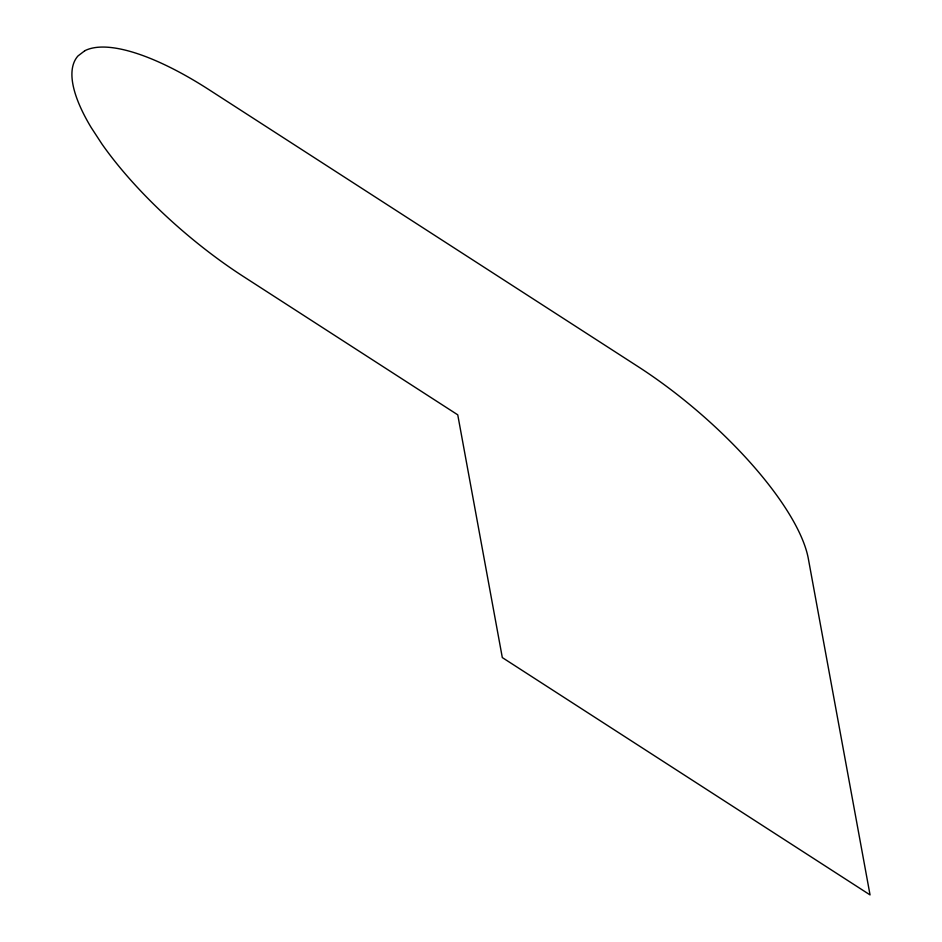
<?xml version="1.0" encoding="UTF-8"?>
<svg xmlns="http://www.w3.org/2000/svg" width="942" height="942" viewBox="0 0 942 942"><rect width="100%" height="100%" fill="white"/><g stroke="black" fill="none" stroke-linecap="round" stroke-linejoin="round"><path stroke-width="1.41" d="M84.839 50.715L77.986 55.955A195.171 64.609 40.5 0 0 91.103 127.406L101.983 144.079A195.171 64.609 40.5 0 0 243.236 276.395L457.753 414.833L502.31 657.575L870.043 894.9L808.354 558.806A195.171 64.609 40.5 0 0 638.005 366.568L208.971 89.678A195.171 64.609 40.5 0 0 84.839 50.715"/></g></svg>
